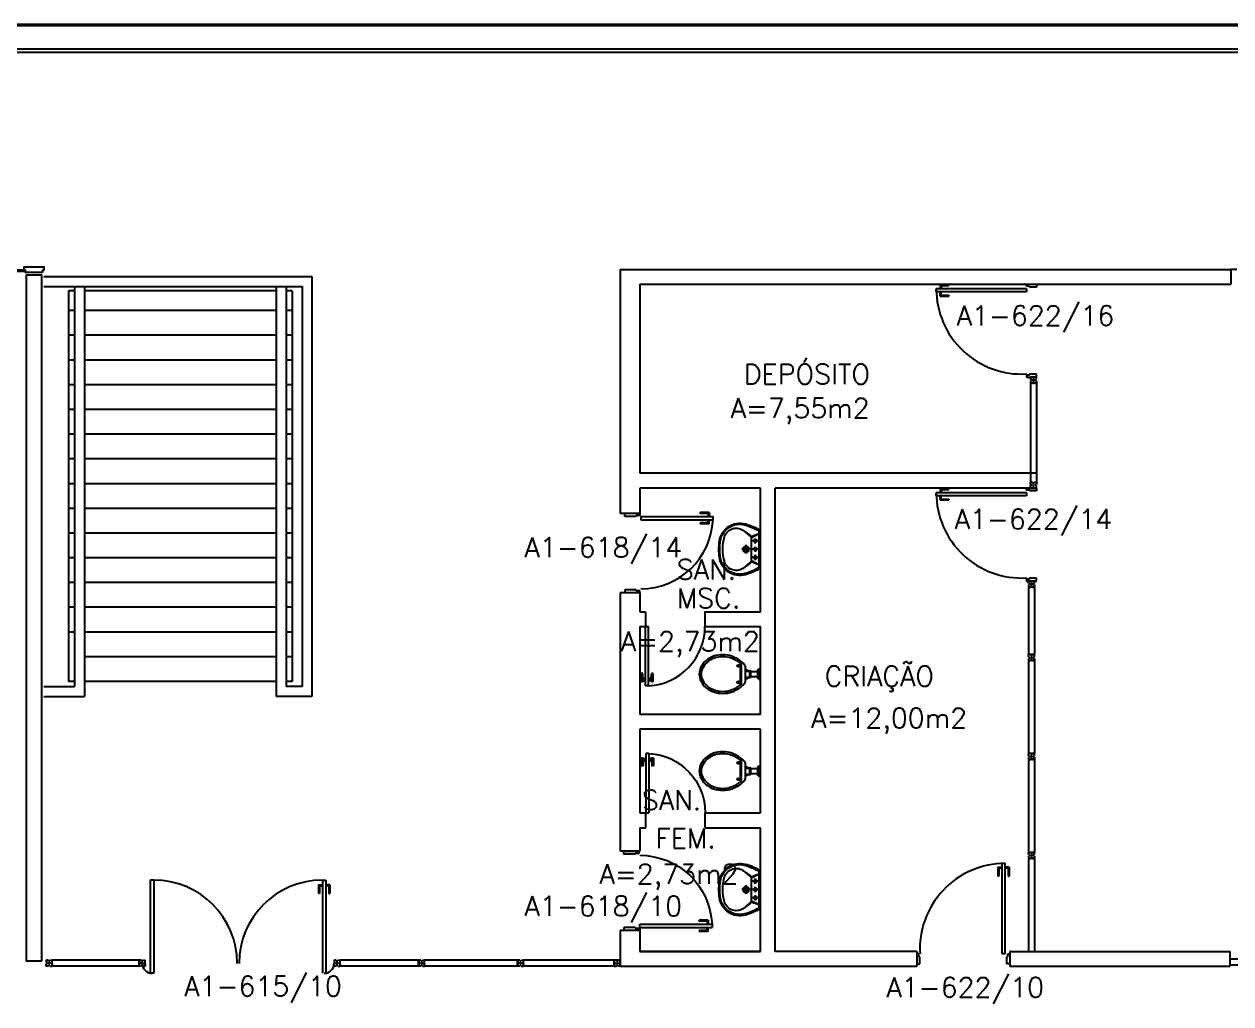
# Model space of a CAD drawing. Extents: x -16 to 243, y 482 to 579.
# Drawn here: x 144.19 to 156.39, y 504.54 to 514.44 of the extents above; entities that cross this region are included whole.
import ezdxf

# ---------------------------------------------------------------- set-up
doc = ezdxf.new("R2010")
doc.units = 0
doc.header["$LTSCALE"] = 0.02
doc.header["$MEASUREMENT"] = 0
doc.layers.get('0').update_dxf_attribs({"linetype": 'CONTINUOUS'})
for name, color, linetype in [('1', 1, 'CONTINUOUS'), ('ALV', 2, 'CONTINUOUS'), ('APSAN', 1, 'CONTINUOUS'), ('AR-ALV-CRT', 2, 'CONTINUOUS'), ('AR-ALV-VT2', 2, 'CONTINUOUS'), ('AR-COR', 2, 'CONTINUOUS'), ('AR-ESQ', 7, 'CONTINUOUS'), ('AR-PIS-DSN', 1, 'CONTINUOUS'), ('BI-ESQ', 7, 'CONTINUOUS'), ('BL-ESQ-01', 2, 'CONTINUOUS'), ('BL-ESQ-02', 2, 'CONTINUOUS'), ('DIV', 2, 'CONTINUOUS'), ('DT-ESQ-CRT', 43, 'CONTINUOUS'), ('DT-ESQ-VT1', 1, 'CONTINUOUS'), ('MACANETA', 2, 'CONTINUOUS'), ('PEÇAS', 1, 'CONTINUOUS'), ('PISO', 1, 'CONTINUOUS'), ('PORTA', 2, 'CONTINUOUS'), ('TEXTO', 2, 'CONTINUOUS'), ('TEXTO-ENDEREÇO', 2, 'CONTINUOUS'), ('ÁREA', 2, 'CONTINUOUS')]:
    doc.layers.add(name, color=color, linetype=linetype)
doc.styles.add('UNB-100', font='simplex.shx', dxfattribs={"height": 0.2})
doc.styles.add('UNB-100-1', font='simplex.shx', dxfattribs={"height": 0.2})

# ---------------------------------------------------------------- blocks, each defined once
blk = doc.blocks.new('esc-a-sl')
at = {"layer": 'AR-COR'}
for p, q in [((-2.81, 11.957), (-2.81, 16.2)), ((-2.81, 16.2), (-2.45, 16.2)), ((-2.45, 12.057), (-2.45, 16.2)), ((-0.1, 16.2), (-0.51, 16.2)), ((-0.51, 12.057), (-0.51, 16.2)), ((-2.71, 12.057), (-2.71, 16.1)), ((-2.71, 16.1), (-2.55, 16.1)), ((-2.55, 12.057), (-2.55, 16.1)), ((-0.1, 16.1), (-0.41, 16.1)), ((-0.41, 12.057), (-0.41, 16.1)), ((-0.1, 11.957), (-2.81, 11.957)), ((-0.1, 12.057), (-2.71, 12.057))]:
    blk.add_line(p, q, dxfattribs=at)
at = {"layer": 'AR-PIS-DSN'}
for p, q in [((-2.61, 12.1), (-2.61, 16.05)), ((-2.61, 16.05), (-2.55, 16.05)), ((-2.61, 12.1), (-2.61, 16.05)), ((-2.45, 16.05), (-0.51, 16.05)), ((-0.41, 16.05), (-0.35, 16.05)), ((-0.35, 12.1), (-0.35, 16.05)), ((-2.61, 15.8), (-2.55, 15.8)), ((-2.45, 15.8), (-0.51, 15.8)), ((-2.61, 15.55), (-2.55, 15.55)), ((-2.45, 15.55), (-0.51, 15.55)), ((-0.41, 15.55), (-0.35, 15.55)), ((-2.61, 15.3), (-2.55, 15.3)), ((-2.45, 15.3), (-0.51, 15.3)), ((-0.41, 15.3), (-0.35, 15.3)), ((-2.61, 15.05), (-2.55, 15.05)), ((-2.45, 15.05), (-0.51, 15.05)), ((-0.41, 15.05), (-0.35, 15.05)), ((-2.61, 14.8), (-2.55, 14.8)), ((-2.45, 14.8), (-0.51, 14.8)), ((-0.41, 14.8), (-0.35, 14.8)), ((-2.61, 14.55), (-2.55, 14.55)), ((-2.45, 14.55), (-0.51, 14.55)), ((-0.41, 14.55), (-0.35, 14.55)), ((-2.61, 14.3), (-2.55, 14.3)), ((-2.45, 14.3), (-0.51, 14.3)), ((-0.41, 14.3), (-0.35, 14.3)), ((-2.61, 14.05), (-2.55, 14.05)), ((-2.45, 14.05), (-0.51, 14.05)), ((-0.41, 14.05), (-0.35, 14.05)), ((-2.61, 13.8), (-2.55, 13.8)), ((-2.45, 13.8), (-0.51, 13.8)), ((-0.41, 13.8), (-0.35, 13.8)), ((-2.61, 13.55), (-2.55, 13.55)), ((-2.45, 13.55), (-0.51, 13.55)), ((-0.41, 13.55), (-0.35, 13.55)), ((-2.61, 13.3), (-2.55, 13.3)), ((-2.45, 13.3), (-0.51, 13.3)), ((-0.41, 13.3), (-0.35, 13.3)), ((-2.61, 13.05), (-2.55, 13.05)), ((-2.45, 13.05), (-0.51, 13.05)), ((-0.41, 13.05), (-0.35, 13.05)), ((-2.61, 12.8), (-2.55, 12.8)), ((-2.45, 12.8), (-0.51, 12.8)), ((-0.41, 12.8), (-0.35, 12.8)), ((-2.61, 12.55), (-2.55, 12.55)), ((-2.45, 12.55), (-0.51, 12.55)), ((-0.41, 12.55), (-0.35, 12.55)), ((-2.61, 12.3), (-2.55, 12.3)), ((-2.45, 12.3), (-0.51, 12.3)), ((-0.41, 12.3), (-0.35, 12.3)), ((-2.61, 12.1), (-2.55, 12.1)), ((-2.45, 12.1), (-0.51, 12.1)), ((-0.41, 12.1), (-0.35, 12.1))]:
    blk.add_line(p, q, dxfattribs=at)
blk = doc.blocks.new('DIV006')
at = {"layer": 'AR-ESQ', "color": 2}
blk.add_line((161.109, 17.641), (161.049, 17.641), dxfattribs=at)
blk = doc.blocks.new('ef03b-p')
at = {"layer": 'BL-ESQ-01'}
blk.add_lwpolyline([(0.912, -0.067), (0.912, -0.073), (0.018, -0.073), (0.018, -0.067)], close=True, dxfattribs=at)
at = {"layer": 'BL-ESQ-02'}
for points in [[(0.03, 0.017), (0.01, 0.017), (0.01, 0), (-0.01, 0), (-0.01, 0.017), (-0.03, 0.017), (-0.03, -0.053), (-0.016, -0.053), (-0.016, -0.068), (-0.015, -0.068), (-0.015, -0.075), (-0.03, -0.075), (-0.03, -0.11), (0.03, -0.11), (0.03, -0.075), (0.015, -0.075), (0.015, -0.068), (0.017, -0.068), (0.017, -0.053), (0.03, -0.053)], [(1.087, -0.053), (0.914, -0.053), (0.914, -0.068), (0.915, -0.068), (0.915, -0.075), (0.9, -0.075), (0.9, -0.11), (1.1, -0.11), (1.1, -0.075), (1.085, -0.075), (1.085, -0.068), (1.087, -0.068), (1.087, -0.053)]]:
    blk.add_lwpolyline(points, close=True, dxfattribs=at)
at = {"layer": 'DT-ESQ-CRT'}
for p, q in [((-0.016, -0.068), (-0.016, -0.053)), ((-0.015, -0.068), (-0.016, -0.068)), ((0.015, -0.068), (0.017, -0.068)), ((0.017, -0.068), (0.017, -0.053))]:
    blk.add_line(p, q, dxfattribs=at)
at = {"layer": 'DT-ESQ-VT1'}
for p, q in [((0.017, -0.066), (0.914, -0.066)), ((0.03, -0.075), (0.9, -0.075)), ((0.03, -0.078), (0.9, -0.078))]:
    blk.add_line(p, q, dxfattribs=at)
blk = doc.blocks.new('PDVDP-SLN')
for p, q in [((0.112, 0.84), (0.112, -0.1)), ((0.147, 0.84), (0.112, 0.84)), ((0.147, 0.84), (0.147, -0.1)), ((1.853, 0.84), (1.888, 0.84)), ((1.853, 0.84), (1.853, -0.1)), ((1.888, 0.84), (1.888, -0.1)), ((0.009, 0), (-0.009, 0)), ((0, -0.012), (0, 0.01)), ((0.147, -0.1), (0.112, -0.1))]:
    blk.add_line(p, q)
for centre, radius, start, end in [((0.148, -0.002), 0.843, 0, 90), ((1.853, -0.002), 0.843, 90, 180), ((0.131, 0), 0.101, 180, 270), ((1.87, 0), 0.101, 270, 0)]:
    blk.add_arc(centre, radius, start, end)
blk = doc.blocks.new('DIVMT-SLN')
for p, q in [((-0.03, 0.03), (-0.03, 0.006)), ((-0.008, 0.03), (-0.03, 0.03)), ((-0.0185, 0.006), (-0.03, 0.006)), ((-0.0185, -0.006), (-0.0185, 0.006)), ((-0.008, 0.03), (-0.008, 0.02)), ((-0.008, 0.02), (0.008, 0.02)), ((-0.0051, 0), (0.0051, 0)), ((0.0051, 0), (-0.0051, 0)), ((-0.0051, 0), (0.0051, 0)), ((0, -0.0051), (0, 0.0051)), ((0, 0.0051), (0, -0.0051)), ((0.008, 0.03), (0.008, 0.02)), ((0.008, 0.03), (0.03, 0.03)), ((0.0205, 0.006), (0.03, 0.006)), ((0.0205, -0.006), (0.0205, 0.006)), ((0.0205, 0.006), (0.0205, -0.006)), ((0.0205, 0.006), (0.03, 0.006)), ((0.97, 0.03), (0.03, 0.03)), ((0.03, 0.006), (0.03, 0.03)), ((0.03, -0.03), (0.03, 0.03)), ((0.03, -0.005), (0.03, 0.005)), ((0.97, -0.03), (0.97, 0.03)), ((0.97, 0.03), (0.97, 0.009)), ((0.97, 0.009), (0.97, 0.027)), ((0.9795, 0.006), (0.97, 0.006)), ((0.97, -0.005), (0.97, 0.005)), ((0.9795, 0.006), (0.9795, -0.006)), ((1.0051, 0), (0.9949, 0)), ((1, 0.0051), (1, -0.0051)), ((-0.0185, -0.006), (-0.03, -0.006)), ((-0.03, -0.03), (-0.03, -0.006)), ((-0.008, -0.03), (-0.03, -0.03)), ((-0.008, -0.03), (-0.008, -0.02)), ((-0.008, -0.02), (0.008, -0.02)), ((0.008, -0.03), (0.008, -0.02)), ((0.008, -0.03), (0.03, -0.03)), ((0.0205, -0.006), (0.03, -0.006)), ((0.0205, -0.006), (0.03, -0.006)), ((0.03, -0.006), (0.03, -0.03)), ((0.97, -0.03), (0.03, -0.03)), ((0.9795, -0.006), (0.97, -0.006)), ((0.97, -0.009), (0.97, -0.027))]:
    blk.add_line(p, q)
blk = doc.blocks.new('PDV2D-SLN')
at = {"layer": 'DIV'}
for p, q in [((0.03, 0.05), (0.06, 0.05)), ((0.03, 0.035), (0.03, 0.05)), ((0.03, -0.035), (0.03, 0.035)), ((0.06, 0.05), (0.06, -0.02)), ((0.941, 0.05), (0.941, -0.02)), ((0.971, 0.05), (0.941, 0.05)), ((0.971, 0.035), (0.971, 0.05)), ((0.971, -0.035), (0.971, 0.035)), ((0.03, -0.05), (0.03, -0.035)), ((0.05, -0.05), (0.03, -0.05)), ((0.05, -0.02), (0.06, -0.02)), ((0.05, -0.02), (0.05, -0.05)), ((0.079, -0.05), (0.109, -0.05)), ((0.079, -0.05), (0.079, -0.965)), ((0.109, -0.05), (0.109, -0.965)), ((0.951, -0.02), (0.941, -0.02)), ((0.951, -0.02), (0.951, -0.05)), ((0.951, -0.05), (0.971, -0.05)), ((0.971, -0.05), (0.971, -0.035)), ((0.109, -0.965), (0.079, -0.965))]:
    blk.add_line(p, q, dxfattribs=at)
at = {"layer": 'DIV', "color": 1}
for p, q in [((0.036, -0.925), (0.036, -0.835)), ((0.046, -0.835), (0.036, -0.835)), ((0.046, -0.915), (0.046, -0.835)), ((0.141, -0.915), (0.141, -0.835)), ((0.141, -0.835), (0.151, -0.835)), ((0.151, -0.925), (0.151, -0.835)), ((0.036, -0.925), (0.076, -0.925)), ((0.046, -0.915), (0.076, -0.915)), ((0.141, -0.915), (0.111, -0.915)), ((0.151, -0.925), (0.111, -0.925))]:
    blk.add_line(p, q, dxfattribs=at)
blk.add_arc((0.076, -0.1), 0.864, 270.1564, 3.345, dxfattribs=at)
blk = doc.blocks.new('A$C70DC1065')
at = {"layer": 'APSAN', "color": 1}
for p, q in [((0.407, 0.413), (0.323, 0.383)), ((0.407, 0.413), (0.328, 0.373)), ((0.328, 0.373), (0.328, 0.141)), ((0.368, 0.315), (0.368, 0.368)), ((0.407, 0.433), (0.407, 0.102)), ((0.407, 0.257), (0.407, 0.413)), ((0.42, 0.44), (0.42, 0.075)), ((0.319, 0.257), (0.231, 0.257)), ((0.275, 0.301), (0.275, 0.213)), ((0.394, 0.341), (0.341, 0.341)), ((0.394, 0.257), (0.341, 0.257)), ((0.368, 0.257), (0.368, 0.284)), ((0.368, 0.257), (0.368, 0.231)), ((0.407, 0.257), (0.407, 0.082)), ((0.407, 0.102), (0.323, 0.132)), ((0.407, 0.102), (0.328, 0.141)), ((0.394, 0.173), (0.341, 0.173)), ((0.368, 0.2), (0.368, 0.147))]:
    blk.add_line(p, q, dxfattribs=at)
for centre, radius in [((0.275, 0.257), 0.0315), ((0.275, 0.257), 0.021), ((0.368, 0.341), 0.0137), ((0.368, 0.257), 0.0137), ((0.368, 0.173), 0.0137)]:
    blk.add_circle(centre, radius, dxfattribs=at)
for centre, radius, start, end in [((0.214, 0.312), 0.21, 74.8885, 171.8746), ((0.212, 0.31), 0.2, 75.2817, 172.1149), ((0.134, 0.015), 0.505, 58.0101, 75.2817), ((0.134, 0.015), 0.518, 57.2141, 74.8885), ((0.462, 0.257), 0.424, 162.413, 180), ((0.175, 0.348), 0.123, 49.4403, 162.413), ((-3.652, -5.024), 6.719, 53.8347, 54.4403), ((-4.114, -4.663), 6.719, 48.6723, 49.4403), ((0.305, 0.389), 0.0137, 351.7289, 53.8347), ((0.315, 0.373), 0.0126, 0, 48.6723), ((0.395, 0.433), 0.0126, 0, 58.0101), ((0.407, 0.44), 0.0126, 0, 57.2141), ((0.595, 0.257), 0.595, 171.8746, 180), ((0.595, 0.257), 0.595, 180, 188.1254), ((0.595, 0.257), 0.587, 172.1149, 180), ((0.595, 0.257), 0.587, 180, 187.8851), ((0.462, 0.257), 0.424, 180, 197.587), ((0.214, 0.203), 0.21, 188.1254, 285.1115), ((0.212, 0.204), 0.2, 187.8851, 284.7183), ((0.175, 0.166), 0.123, 197.587, 310.5597), ((-4.114, 5.177), 6.719, 310.5597, 311.3277), ((0.305, 0.125), 0.0137, 306.1653, 8.2711), ((0.315, 0.141), 0.0126, 311.3277, 0), ((-3.652, 5.539), 6.719, 305.5597, 306.1653), ((0.134, 0.5), 0.505, 284.7183, 301.9899), ((0.134, 0.5), 0.518, 285.1115, 302.7859), ((0.395, 0.082), 0.0126, 301.9899, 0), ((0.407, 0.075), 0.0126, 302.7859, 0)]:
    blk.add_arc(centre, radius, start, end, dxfattribs=at)
blk = doc.blocks.new('A$C57A92420')
at = {"layer": 'PEÇAS', "rotation": 270}
blk.add_blockref('A$C70DC1065', (0, 0.42), dxfattribs=at)
blk = doc.blocks.new('A$C45A07D1F')
at = {"layer": 'PEÇAS', "rotation": 90}
blk.add_blockref('A$C57A92420', (0.42, 0), dxfattribs=at)
blk = doc.blocks.new('A$C102A09C0')
at = {"layer": 'PISO', "xscale": -1}
blk.add_blockref('A$C45A07D1F', (0.42, 0), dxfattribs=at)
blk = doc.blocks.new('VDC-P')
for p, q in [((-0.127, 0.192), (0.127, 0.192)), ((-0.109, 0.202), (0.109, 0.202)), ((-0.068, 0.152), (0.068, 0.152)), ((-0.05, 0.152), (-0.03, 0.11)), ((-0.03, 0.152), (-0.03, 0.11)), ((0.03, 0.152), (0.03, 0.11)), ((0.05, 0.152), (0.03, 0.11)), ((-0.05, 0.015), (-0.05, 0)), ((-0.05, 0), (0.05, 0)), ((0.045, 0.02), (-0.045, 0.02)), ((-0.04, 0.025), (-0.04, 0.02)), ((0.035, 0.03), (-0.035, 0.03)), ((0.03, 0.11), (-0.03, 0.11)), ((0.03, 0.1), (-0.03, 0.1)), ((-0.025, 0.1), (-0.025, 0.03)), ((0.025, 0.1), (0.025, 0.03)), ((0.04, 0.025), (0.04, 0.02)), ((0.05, 0.015), (0.05, 0))]:
    blk.add_line(p, q)
for points in [[(0.16, 0.244, 0.050424), (0.18, 0.288, 0.082137), (0.195, 0.381, 0.082137), (0.18, 0.474, 0.090148), (0.138, 0.549, 0.104406), (0.073, 0.601, 0.117345), (0, 0.619, 0.117345), (-0.073, 0.601, 0.104406), (-0.138, 0.549, 0.090148), (-0.18, 0.474, 0.082137), (-0.195, 0.381, 0.082137)], [(0.142, 0.254, 0.050424), (0.161, 0.295, 0.082137), (0.175, 0.381, 0.082137), (0.161, 0.468, 0.090148), (0.122, 0.536, 0.104406), (0.064, 0.583, 0.117345), (0, 0.599, 0.117345), (-0.064, 0.583, 0.104406), (-0.122, 0.536, 0.090148), (-0.161, 0.468, 0.082137), (-0.175, 0.381, 0.082137)], [(-0.195, 0.381, 0.082137), (-0.18, 0.288, 0.050424), (-0.16, 0.244, 0.104406)], [(-0.175, 0.381, 0.082137), (-0.161, 0.295, 0.050424), (-0.142, 0.254, 0.050424)]]:
    blk.add_lwpolyline(points, format="xyb")
for centre in [(-0.083, 0.226), (0.083, 0.226)]:
    blk.add_circle(centre, 0.0101)
for centre, radius, start, end in [((0.08, 0.36), 0.266, 205.6863, 226.7558), ((0.08, 0.36), 0.246, 205.6863, 219.7706), ((-0.08, 0.36), 0.266, 313.2442, 334.3137), ((-0.08, 0.36), 0.246, 320.2294, 334.3137), ((-0.068, 0.202), 0.05, 226.7558, 270), ((0.068, 0.202), 0.05, 270, 313.2442), ((-0.045, 0.015), 0.005, 90, 180), ((-0.035, 0.025), 0.005, 90, 180), ((-0.03, 0.105), 0.005, 90, 270), ((0.03, 0.105), 0.005, 270, 90), ((0.035, 0.025), 0.005, 0, 90), ((0.045, 0.015), 0.005, 360, 90)]:
    blk.add_arc(centre, radius, start, end)
blk = doc.blocks.new('MACANETA')
at = {"layer": 'MACANETA'}
for p, q in [((-0.077, 0.052), (-0.077, 0.12)), ((-0.059, 0.052), (-0.059, 0.12)), ((-0.059, 0.075), (-0.036, 0.075)), ((-0.059, 0.052), (-0.036, 0.052)), ((-0.036, 0.044), (-0.036, 0.084)), ((-0.036, 0.084), (-0.03, 0.084)), ((-0.036, 0.044), (-0.03, 0.044)), ((0.006, 0.084), (0, 0.084)), ((0.006, 0.044), (0, 0.044)), ((0.006, 0.044), (0.006, 0.084)), ((0.029, 0.075), (0.006, 0.075)), ((0.029, 0.052), (0.006, 0.052)), ((0.029, 0.052), (0.029, 0.12)), ((0.047, 0.052), (0.047, 0.12))]:
    blk.add_line(p, q, dxfattribs=at)
for centre, start, end in [((-0.068, 0.12), 90, 180), ((-0.068, 0.12), 0, 90), ((0.038, 0.12), 90, 180), ((0.038, 0.12), 0, 90), ((-0.068, 0.052), 180, 270), ((-0.068, 0.052), 270, 0), ((0.038, 0.052), 180, 270), ((0.038, 0.052), 270, 0)]:
    blk.add_arc(centre, 0.00874, start, end, dxfattribs=at)
blk = doc.blocks.new('DOOR60-SLN')
at = {"layer": 'PORTA'}
for p, q in [((0.015, -0.6), (0.015, 0)), ((0.015, 0), (0.045, 0)), ((0.045, -0.6), (0.045, 0)), ((0.045, -0.6), (0.015, -0.6))]:
    blk.add_line(p, q, dxfattribs=at)
at = {"layer": 'PORTA', "color": 1}
blk.add_arc((0.015, 0), 0.6, 272.866, 0, dxfattribs=at)
at = {"layer": 'PORTA'}
blk.add_blockref('MACANETA', (0.045, -0.6), dxfattribs=at)
blk = doc.blocks.new('PE80-SLN')
at = {"color": 2}
for p, q in [((0.075, 0), (-0.075, 0)), ((-0.075, -0.03), (-0.075, 0)), ((0.075, 0), (0.075, -0.02)), ((0.04, -0.03), (-0.075, -0.03)), ((0.075, -0.02), (0.04, -0.02)), ((0.04, -0.03), (0.04, -0.02)), ((0.085, -0.03), (0.817, -0.03)), ((0.085, -0.03), (0.085, -0.065)), ((0.085, -0.065), (0.817, -0.065)), ((0.817, -0.065), (0.817, -0.03)), ((0.04, -0.771), (-0.075, -0.771)), ((-0.075, -0.771), (-0.075, -0.801)), ((0.075, -0.801), (-0.075, -0.801)), ((0.075, -0.802), (-0.075, -0.802)), ((0.04, -0.771), (0.04, -0.781)), ((0.075, -0.781), (0.04, -0.781)), ((0.075, -0.801), (0.075, -0.781))]:
    blk.add_line(p, q, dxfattribs=at)
at = {"color": 1}
for p, q in [((0.777, 0.01), (0.687, 0.01)), ((0.687, 0), (0.687, 0.01)), ((0.777, 0.01), (0.777, -0.03)), ((0.767, 0), (0.687, 0)), ((0.767, -0.095), (0.687, -0.095)), ((0.687, -0.095), (0.687, -0.105)), ((0.777, -0.105), (0.687, -0.105)), ((0.767, 0), (0.767, -0.03)), ((0.767, -0.095), (0.767, -0.065)), ((0.777, -0.105), (0.777, -0.065))]:
    blk.add_line(p, q, dxfattribs=at)
blk.add_arc((0.085, -0.03), 0.731, 270, 357.3429, dxfattribs=at)

msp = doc.modelspace()

# ---------------------------------------------------------------- linework, layer by layer
at = {"color": 2, "linetype": 'Continuous'}
msp.add_line((156.386, 511.961), (156.386, 511.811), dxfattribs=at)
at = {"layer": '1', "color": 4}
for p, q in [((150.412, 508.69), (150.212, 508.69)), ((150.411, 508.351), (150.47, 508.351)), ((150.411, 506.079), (150.212, 506.079))]:
    msp.add_line(p, q, dxfattribs=at)
at = {"layer": 'ALV'}
for p, q in [((6.209, 514.441), (222.384, 514.441)), ((6.209, 514.191), (222.184, 514.191))]:
    msp.add_line(p, q, dxfattribs=at)
at = {"layer": 'AR-ALV-CRT'}
for p, q in [((150.212, 511.961), (156.386, 511.961)), ((150.212, 511.961), (150.212, 509.494)), ((150.411, 511.811), (156.386, 511.811)), ((150.411, 511.811), (150.411, 509.901)), ((154.422, 509.901), (150.411, 509.901)), ((150.411, 509.751), (150.411, 509.494)), ((151.631, 509.751), (150.411, 509.751)), ((151.631, 508.501), (151.631, 509.751)), ((151.781, 505.067), (151.781, 509.751)), ((154.422, 509.751), (151.781, 509.751)), ((150.412, 509.494), (150.212, 509.494)), ((150.212, 508.69), (150.212, 506.079)), ((150.411, 508.69), (150.411, 508.501)), ((150.411, 508.501), (150.47, 508.501)), ((150.47, 508.501), (150.47, 508.351)), ((151.07, 508.502), (151.07, 508.351)), ((151.07, 508.501), (151.631, 508.501)), ((150.411, 508.351), (150.411, 507.462)), ((151.07, 508.351), (151.631, 508.351)), ((151.631, 507.462), (151.631, 508.351)), ((151.631, 507.462), (151.631, 508.277)), ((151.631, 507.462), (150.411, 507.462)), ((150.411, 507.312), (150.411, 507.205)), ((151.631, 507.312), (150.411, 507.312)), ((151.631, 506.467), (151.631, 507.312)), ((150.411, 507.235), (150.411, 506.467)), ((150.411, 506.467), (150.473, 506.467)), ((150.473, 506.317), (150.473, 506.467)), ((151.073, 506.467), (151.631, 506.467)), ((151.073, 506.318), (151.073, 506.467)), ((150.411, 506.317), (150.411, 506.079)), ((150.411, 506.317), (150.473, 506.317)), ((151.073, 506.317), (151.631, 506.317)), ((151.631, 505.067), (151.631, 506.317)), ((151.631, 505.067), (151.631, 506.317)), ((151.631, 505.067), (151.631, 506.287)), ((150.212, 505.279), (150.212, 504.917)), ((150.411, 505.279), (150.212, 505.279)), ((150.411, 505.309), (150.411, 505.067)), ((151.631, 505.067), (150.411, 505.067)), ((150.411, 505.067), (151.631, 505.067)), ((153.212, 505.067), (151.781, 505.067)), ((153.212, 505.067), (153.212, 504.917)), ((154.161, 505.067), (154.153, 505.067)), ((154.153, 505.067), (154.153, 504.917)), ((154.161, 505.067), (156.379, 505.067)), ((156.379, 504.917), (156.379, 505.067)), ((150.212, 504.917), (153.212, 504.917)), ((154.153, 504.917), (156.379, 504.917))]:
    msp.add_line(p, q, dxfattribs=at)
msp.add_lwpolyline([(144.362, 504.967), (144.212, 504.967), (144.212, 511.906), (144.362, 511.906)], close=True, dxfattribs=at)
at = {"layer": 'AR-ALV-VT2'}
for p, q in [((120.287, 514.426), (222.187, 514.426)), ((120.287, 514.156), (222.187, 514.156))]:
    msp.add_line(p, q, dxfattribs=at)
at = {"layer": 'DIV'}
for p, q in [((154.422, 510.872), (154.362, 510.872)), ((154.362, 510.85), (154.362, 510.872)), ((154.386, 510.872), (154.362, 510.872)), ((154.362, 510.85), (154.372, 510.85)), ((154.362, 510.834), (154.362, 510.812)), ((154.362, 510.834), (154.372, 510.834)), ((154.372, 510.834), (154.372, 510.85)), ((154.386, 510.862), (154.386, 510.872)), ((154.386, 510.862), (154.386, 510.872)), ((154.386, 510.862), (154.398, 510.862)), ((154.398, 510.862), (154.386, 510.862)), ((154.398, 510.823), (154.386, 510.823)), ((154.386, 510.823), (154.386, 510.812)), ((154.386, 510.821), (154.386, 510.812)), ((154.386, 510.821), (154.398, 510.821)), ((154.397, 510.872), (154.387, 510.872)), ((154.387, 510.842), (154.397, 510.842)), ((154.387, 510.842), (154.397, 510.842)), ((154.397, 510.842), (154.387, 510.842)), ((154.392, 510.847), (154.392, 510.836)), ((154.392, 510.836), (154.392, 510.847)), ((154.392, 510.847), (154.392, 510.836)), ((154.392, 510.836), (154.392, 510.847)), ((154.398, 510.862), (154.398, 510.872)), ((154.398, 510.862), (154.398, 510.872)), ((154.398, 510.872), (154.422, 510.872)), ((154.398, 510.823), (154.398, 510.812)), ((154.398, 510.821), (154.398, 510.812)), ((154.412, 510.834), (154.412, 510.85)), ((154.422, 510.85), (154.412, 510.85)), ((154.422, 510.834), (154.412, 510.834)), ((154.422, 510.85), (154.422, 510.872)), ((154.422, 510.834), (154.422, 510.812)), ((154.362, 510.812), (154.383, 510.812)), ((154.422, 510.812), (154.362, 510.812)), ((154.362, 510.812), (154.362, 509.811)), ((154.362, 510.812), (154.386, 510.812)), ((154.383, 510.812), (154.365, 510.812)), ((154.397, 510.812), (154.387, 510.812)), ((154.422, 510.812), (154.398, 510.812)), ((154.401, 510.812), (154.419, 510.812)), ((154.422, 510.812), (154.422, 509.811)), ((154.323, 509.751), (154.301, 509.751)), ((154.339, 509.751), (154.361, 509.751)), ((154.361, 509.811), (154.361, 509.787)), ((154.361, 509.787), (154.361, 509.811)), ((154.383, 509.811), (154.361, 509.811)), ((154.371, 509.787), (154.361, 509.787)), ((154.371, 509.787), (154.361, 509.787)), ((154.361, 509.786), (154.361, 509.776)), ((154.361, 509.751), (154.361, 509.775)), ((154.361, 509.775), (154.361, 509.751)), ((154.371, 509.775), (154.361, 509.775)), ((154.371, 509.775), (154.361, 509.775)), ((154.383, 509.751), (154.361, 509.751)), ((154.371, 509.787), (154.371, 509.775)), ((154.371, 509.775), (154.371, 509.787)), ((154.383, 509.811), (154.383, 509.801)), ((154.399, 509.801), (154.383, 509.801)), ((154.383, 509.751), (154.383, 509.761)), ((154.399, 509.761), (154.383, 509.761)), ((154.396, 509.781), (154.386, 509.781)), ((154.386, 509.781), (154.396, 509.781)), ((154.396, 509.781), (154.386, 509.781)), ((154.391, 509.786), (154.391, 509.776)), ((154.391, 509.776), (154.391, 509.786)), ((154.399, 509.811), (154.399, 509.801)), ((154.399, 509.811), (154.421, 509.811)), ((154.399, 509.751), (154.399, 509.761)), ((154.399, 509.751), (154.421, 509.751)), ((154.41, 509.787), (154.421, 509.787)), ((154.41, 509.787), (154.41, 509.775)), ((154.41, 509.775), (154.421, 509.775)), ((154.421, 509.811), (154.421, 509.787)), ((154.421, 509.751), (154.421, 509.775)), ((154.402, 508.81), (154.342, 508.81)), ((154.342, 508.788), (154.342, 508.81)), ((154.366, 508.81), (154.342, 508.81)), ((154.342, 508.788), (154.352, 508.788)), ((154.342, 508.772), (154.342, 508.75)), ((154.342, 508.772), (154.352, 508.772)), ((154.342, 508.75), (154.363, 508.75)), ((154.402, 508.75), (154.342, 508.75)), ((154.342, 508.75), (154.366, 508.75)), ((154.342, 508.75), (154.342, 508.067)), ((154.402, 508.75), (154.342, 508.75)), ((154.342, 508.75), (154.363, 508.75)), ((154.363, 508.75), (154.345, 508.75)), ((154.363, 508.75), (154.345, 508.75)), ((154.352, 508.772), (154.352, 508.788)), ((154.366, 508.8), (154.366, 508.81)), ((154.366, 508.8), (154.366, 508.81)), ((154.366, 508.8), (154.378, 508.8)), ((154.378, 508.8), (154.366, 508.8)), ((154.378, 508.761), (154.366, 508.761)), ((154.366, 508.761), (154.366, 508.75)), ((154.366, 508.759), (154.366, 508.75)), ((154.366, 508.759), (154.378, 508.759)), ((154.366, 508.759), (154.378, 508.759)), ((154.366, 508.759), (154.366, 508.75)), ((154.377, 508.81), (154.367, 508.81)), ((154.367, 508.78), (154.377, 508.78)), ((154.367, 508.78), (154.377, 508.78)), ((154.377, 508.78), (154.367, 508.78)), ((154.367, 508.78), (154.377, 508.78)), ((154.377, 508.75), (154.367, 508.75)), ((154.377, 508.75), (154.367, 508.75)), ((154.372, 508.785), (154.372, 508.775)), ((154.372, 508.775), (154.372, 508.785)), ((154.372, 508.785), (154.372, 508.775)), ((154.372, 508.775), (154.372, 508.785)), ((154.372, 508.785), (154.372, 508.775)), ((154.378, 508.8), (154.378, 508.81)), ((154.378, 508.8), (154.378, 508.81)), ((154.378, 508.81), (154.402, 508.81)), ((154.378, 508.761), (154.378, 508.75)), ((154.378, 508.759), (154.378, 508.75)), ((154.378, 508.759), (154.378, 508.75)), ((154.402, 508.75), (154.378, 508.75)), ((154.381, 508.75), (154.399, 508.75)), ((154.381, 508.75), (154.399, 508.75)), ((154.392, 508.772), (154.392, 508.788)), ((154.402, 508.788), (154.392, 508.788)), ((154.402, 508.772), (154.392, 508.772)), ((154.402, 508.788), (154.402, 508.81)), ((154.402, 508.772), (154.402, 508.75)), ((154.402, 508.75), (154.402, 508.067)), ((154.366, 508.067), (154.342, 508.067)), ((154.342, 508.045), (154.342, 508.067)), ((154.402, 508.067), (154.342, 508.067)), ((154.342, 508.045), (154.352, 508.045)), ((154.342, 508.029), (154.352, 508.029)), ((154.342, 508.029), (154.342, 508.007)), ((154.352, 508.029), (154.352, 508.045)), ((154.366, 508.058), (154.366, 508.067)), ((154.366, 508.058), (154.366, 508.067)), ((154.378, 508.058), (154.366, 508.058)), ((154.366, 508.058), (154.378, 508.058)), ((154.366, 508.019), (154.366, 508.007)), ((154.378, 508.019), (154.366, 508.019)), ((154.377, 508.067), (154.367, 508.067)), ((154.377, 508.037), (154.367, 508.037)), ((154.367, 508.037), (154.377, 508.037)), ((154.372, 508.032), (154.372, 508.042)), ((154.372, 508.042), (154.372, 508.032)), ((154.372, 508.032), (154.372, 508.042)), ((154.378, 508.067), (154.402, 508.067)), ((154.378, 508.058), (154.378, 508.067)), ((154.378, 508.058), (154.378, 508.067)), ((154.378, 508.019), (154.378, 508.007)), ((154.402, 508.045), (154.392, 508.045)), ((154.392, 508.029), (154.392, 508.045)), ((154.402, 508.029), (154.392, 508.029)), ((154.402, 508.045), (154.402, 508.067)), ((154.402, 508.029), (154.402, 508.007)), ((154.342, 508.007), (154.366, 508.007)), ((154.402, 508.007), (154.378, 508.007)), ((154.342, 506.007), (154.342, 505.067)), ((154.402, 506.007), (154.342, 506.007)), ((154.342, 506.007), (154.363, 506.007)), ((154.363, 506.007), (154.345, 506.007)), ((154.366, 506.017), (154.378, 506.017)), ((154.366, 506.017), (154.366, 506.007)), ((154.367, 506.037), (154.377, 506.037)), ((154.377, 506.007), (154.367, 506.007)), ((154.372, 506.042), (154.372, 506.032)), ((154.378, 506.017), (154.378, 506.007)), ((154.381, 506.007), (154.399, 506.007)), ((154.402, 506.007), (154.402, 505.067)), ((147.163, 505.741), (147.163, 505.651)), ((147.163, 505.741), (147.203, 505.741)), ((147.173, 505.731), (147.173, 505.651)), ((147.173, 505.731), (147.203, 505.731)), ((147.278, 505.741), (147.238, 505.741)), ((147.268, 505.731), (147.238, 505.731)), ((147.268, 505.731), (147.268, 505.651)), ((147.278, 505.741), (147.278, 505.651)), ((147.173, 505.651), (147.163, 505.651)), ((147.268, 505.651), (147.278, 505.651)), ((144.41, 504.977), (144.41, 504.953)), ((144.432, 504.977), (144.41, 504.977)), ((144.432, 504.977), (144.432, 504.967)), ((144.432, 504.967), (144.448, 504.967)), ((144.448, 504.977), (144.448, 504.967)), ((144.448, 504.977), (144.47, 504.977)), ((144.47, 504.953), (144.47, 504.977)), ((144.47, 504.917), (144.47, 504.977)), ((145.35, 504.977), (144.47, 504.977)), ((145.35, 504.917), (145.35, 504.977)), ((145.35, 504.977), (145.35, 504.956)), ((145.35, 504.977), (145.35, 504.953)), ((145.372, 504.977), (145.35, 504.977)), ((145.35, 504.956), (145.35, 504.974)), ((145.372, 504.977), (145.372, 504.967)), ((145.372, 504.967), (145.388, 504.967)), ((145.388, 504.977), (145.388, 504.967)), ((145.388, 504.977), (145.41, 504.977)), ((145.41, 504.953), (145.41, 504.977)), ((145.41, 504.917), (145.41, 504.977)), ((147.321, 504.977), (147.321, 504.953)), ((147.343, 504.977), (147.321, 504.977)), ((147.343, 504.977), (147.343, 504.967)), ((147.343, 504.967), (147.359, 504.967)), ((147.359, 504.977), (147.359, 504.967)), ((147.359, 504.977), (147.381, 504.977)), ((147.381, 504.953), (147.381, 504.977)), ((147.381, 504.917), (147.381, 504.977)), ((148.175, 504.977), (147.381, 504.977)), ((148.175, 504.917), (148.175, 504.977)), ((148.175, 504.977), (148.175, 504.956)), ((148.175, 504.956), (148.175, 504.974)), ((149.175, 504.977), (149.175, 504.953)), ((149.197, 504.977), (149.175, 504.977)), ((149.175, 504.977), (149.175, 504.953)), ((149.197, 504.977), (149.175, 504.977)), ((149.197, 504.977), (149.197, 504.967)), ((149.197, 504.977), (149.197, 504.967)), ((149.197, 504.967), (149.213, 504.967)), ((149.197, 504.967), (149.213, 504.967)), ((149.213, 504.977), (149.213, 504.967)), ((149.213, 504.977), (149.235, 504.977)), ((149.213, 504.977), (149.213, 504.967)), ((149.213, 504.977), (149.235, 504.977)), ((150.152, 504.977), (149.235, 504.977)), ((149.235, 504.953), (149.235, 504.977)), ((149.235, 504.917), (149.235, 504.977)), ((150.152, 504.977), (149.235, 504.977)), ((149.235, 504.953), (149.235, 504.977)), ((149.235, 504.917), (149.235, 504.977)), ((150.176, 504.977), (150.152, 504.977)), ((150.152, 504.955), (150.152, 504.977)), ((150.212, 504.977), (150.152, 504.977)), ((150.152, 504.917), (150.152, 504.977)), ((150.176, 504.968), (150.176, 504.977)), ((150.176, 504.968), (150.176, 504.977)), ((150.188, 504.968), (150.176, 504.968)), ((150.176, 504.968), (150.188, 504.968)), ((150.187, 504.977), (150.177, 504.977)), ((150.188, 504.977), (150.212, 504.977)), ((150.188, 504.968), (150.188, 504.977)), ((150.188, 504.968), (150.188, 504.977)), ((150.212, 504.955), (150.212, 504.977)), ((157.35, 504.988), (156.379, 504.988)), ((144.422, 504.953), (144.41, 504.953)), ((144.422, 504.941), (144.41, 504.941)), ((144.41, 504.917), (144.41, 504.941)), ((144.432, 504.917), (144.41, 504.917)), ((144.422, 504.941), (144.422, 504.953)), ((144.432, 504.917), (144.432, 504.927)), ((144.432, 504.927), (144.448, 504.927)), ((144.435, 504.947), (144.445, 504.947)), ((144.445, 504.947), (144.435, 504.947)), ((144.435, 504.947), (144.445, 504.947)), ((144.44, 504.942), (144.44, 504.952)), ((144.44, 504.952), (144.44, 504.942)), ((144.448, 504.917), (144.448, 504.927)), ((144.448, 504.917), (144.47, 504.917)), ((144.461, 504.953), (144.47, 504.953)), ((144.461, 504.941), (144.461, 504.953)), ((144.461, 504.953), (144.461, 504.941)), ((144.461, 504.953), (144.47, 504.953)), ((144.461, 504.941), (144.47, 504.941)), ((144.461, 504.941), (144.47, 504.941)), ((144.47, 504.942), (144.47, 504.952)), ((144.47, 504.941), (144.47, 504.917)), ((145.35, 504.917), (144.47, 504.917)), ((145.36, 504.953), (145.35, 504.953)), ((145.362, 504.953), (145.35, 504.953)), ((145.35, 504.942), (145.35, 504.952)), ((145.36, 504.941), (145.35, 504.941)), ((145.362, 504.941), (145.35, 504.941)), ((145.35, 504.917), (145.35, 504.941)), ((145.35, 504.938), (145.35, 504.92)), ((145.372, 504.917), (145.35, 504.917)), ((145.36, 504.953), (145.36, 504.941)), ((145.362, 504.941), (145.362, 504.953)), ((145.372, 504.917), (145.372, 504.927)), ((145.372, 504.927), (145.388, 504.927)), ((145.385, 504.947), (145.375, 504.947)), ((145.375, 504.947), (145.385, 504.947)), ((145.385, 504.947), (145.375, 504.947)), ((145.375, 504.947), (145.385, 504.947)), ((145.38, 504.952), (145.38, 504.942)), ((145.38, 504.942), (145.38, 504.952)), ((145.38, 504.952), (145.38, 504.942)), ((145.388, 504.917), (145.388, 504.927)), ((145.388, 504.917), (145.41, 504.917)), ((145.401, 504.953), (145.41, 504.953)), ((145.401, 504.941), (145.401, 504.953)), ((145.401, 504.953), (145.401, 504.941)), ((145.401, 504.953), (145.41, 504.953)), ((145.401, 504.941), (145.41, 504.941)), ((145.401, 504.941), (145.41, 504.941)), ((145.41, 504.942), (145.41, 504.952)), ((145.41, 504.941), (145.41, 504.917)), ((147.332, 504.953), (147.321, 504.953)), ((147.332, 504.941), (147.321, 504.941)), ((147.321, 504.917), (147.321, 504.941)), ((147.343, 504.917), (147.321, 504.917)), ((147.332, 504.941), (147.332, 504.953)), ((147.343, 504.917), (147.343, 504.927)), ((147.343, 504.927), (147.359, 504.927)), ((147.345, 504.947), (147.356, 504.947)), ((147.356, 504.947), (147.345, 504.947)), ((147.345, 504.947), (147.356, 504.947)), ((147.351, 504.942), (147.351, 504.952)), ((147.351, 504.952), (147.351, 504.942)), ((147.359, 504.917), (147.359, 504.927)), ((147.359, 504.917), (147.381, 504.917)), ((147.371, 504.953), (147.381, 504.953)), ((147.371, 504.941), (147.371, 504.953)), ((147.371, 504.953), (147.371, 504.941)), ((147.371, 504.953), (147.381, 504.953)), ((147.371, 504.941), (147.381, 504.941)), ((147.371, 504.941), (147.381, 504.941)), ((147.381, 504.942), (147.381, 504.952)), ((147.381, 504.941), (147.381, 504.917)), ((148.175, 504.917), (147.381, 504.917)), ((148.185, 504.953), (148.175, 504.953)), ((148.175, 504.942), (148.175, 504.952)), ((148.185, 504.941), (148.175, 504.941)), ((148.175, 504.938), (148.175, 504.92)), ((148.185, 504.953), (148.185, 504.941)), ((148.21, 504.947), (148.2, 504.947)), ((148.205, 504.952), (148.205, 504.942)), ((149.187, 504.953), (149.175, 504.953)), ((149.187, 504.953), (149.175, 504.953)), ((149.187, 504.941), (149.175, 504.941)), ((149.175, 504.917), (149.175, 504.941)), ((149.187, 504.941), (149.175, 504.941)), ((149.175, 504.917), (149.175, 504.941)), ((149.197, 504.917), (149.175, 504.917)), ((149.197, 504.917), (149.175, 504.917)), ((149.187, 504.941), (149.187, 504.953)), ((149.187, 504.941), (149.187, 504.953)), ((149.197, 504.917), (149.197, 504.927)), ((149.197, 504.927), (149.213, 504.927)), ((149.197, 504.917), (149.197, 504.927)), ((149.197, 504.927), (149.213, 504.927)), ((149.2, 504.947), (149.21, 504.947)), ((149.21, 504.947), (149.2, 504.947)), ((149.2, 504.947), (149.21, 504.947)), ((149.2, 504.947), (149.21, 504.947)), ((149.21, 504.947), (149.2, 504.947)), ((149.2, 504.947), (149.21, 504.947)), ((149.205, 504.942), (149.205, 504.952)), ((149.205, 504.952), (149.205, 504.942)), ((149.205, 504.942), (149.205, 504.952)), ((149.205, 504.952), (149.205, 504.942)), ((149.213, 504.917), (149.213, 504.927)), ((149.213, 504.917), (149.213, 504.927)), ((149.213, 504.917), (149.235, 504.917)), ((149.213, 504.917), (149.235, 504.917)), ((149.226, 504.953), (149.235, 504.953)), ((149.226, 504.941), (149.226, 504.953)), ((149.226, 504.953), (149.226, 504.941)), ((149.226, 504.953), (149.235, 504.953)), ((149.226, 504.953), (149.235, 504.953)), ((149.226, 504.941), (149.226, 504.953)), ((149.226, 504.953), (149.226, 504.941)), ((149.226, 504.953), (149.235, 504.953)), ((149.226, 504.941), (149.235, 504.941)), ((149.226, 504.941), (149.235, 504.941)), ((149.226, 504.941), (149.235, 504.941)), ((149.226, 504.941), (149.235, 504.941)), ((149.235, 504.942), (149.235, 504.952)), ((149.235, 504.942), (149.235, 504.952)), ((149.235, 504.941), (149.235, 504.917)), ((149.235, 504.941), (149.235, 504.917)), ((150.152, 504.917), (149.235, 504.917)), ((150.152, 504.917), (149.235, 504.917)), ((150.152, 504.955), (150.162, 504.955)), ((150.152, 504.939), (150.162, 504.939)), ((150.152, 504.939), (150.152, 504.917)), ((150.152, 504.917), (150.176, 504.917)), ((150.162, 504.939), (150.162, 504.955)), ((150.176, 504.929), (150.176, 504.917)), ((150.188, 504.929), (150.176, 504.929)), ((150.187, 504.947), (150.177, 504.947)), ((150.182, 504.942), (150.182, 504.952)), ((150.188, 504.929), (150.188, 504.917)), ((150.212, 504.917), (150.188, 504.917)), ((150.212, 504.955), (150.202, 504.955)), ((150.202, 504.939), (150.202, 504.955)), ((150.212, 504.939), (150.202, 504.939)), ((150.212, 504.939), (150.212, 504.917)), ((157.35, 504.928), (156.379, 504.928))]:
    msp.add_line(p, q, dxfattribs=at)

# ---------------------------------------------------------------- block references
at = {"extrusion": (0, 0, -1), "xscale": -1, "rotation": 179.9999741950348}
msp.add_blockref('esc-a-sl', (-144.286, 523.845), dxfattribs=at)
at = {"layer": '1', "color": 4}
for name, p, rotation in [('PDV2D-SLN', (154.372, 511.843), 270), ('PDV2D-SLN', (154.372, 509.781), 270), ('A$C102A09C0', (151.631, 509.389), 180), ('DOOR60-SLN', (150.455, 508.351), 7.71882454535018e-09), ('VDC-P', (151.631, 507.87), 90), ('VDC-P', (151.631, 506.89), 90), ('A$C102A09C0', (151.631, 505.949), 180), ('PDV2D-SLN', (154.183, 504.992), 180)]:
    msp.add_blockref(name, p, dxfattribs=dict(at, rotation=rotation))
msp.add_blockref('PE80-SLN', (150.336, 509.494), dxfattribs=at)
at = {"layer": '1', "color": 4, "xscale": -1}
for name, p, rotation in [('DOOR60-SLN', (150.458, 506.468), 180.000000007722), ('PE80-SLN', (150.326, 505.277), 180.0000000000065)]:
    msp.add_blockref(name, p, dxfattribs=dict(at, rotation=rotation))
at = {"layer": 'BI-ESQ', "xscale": -1, "rotation": 180.0000257086297}
msp.add_blockref('ef03b-p', (143.287, 511.878), dxfattribs=at)
at = {"layer": 'BI-ESQ', "rotation": 2.58043561439059e-05}
msp.add_blockref('DIV006', (-4.663, 494.32), dxfattribs=at)
at = {"layer": 'DIV', "rotation": 90}
for p in [(154.372, 507.037), (154.372, 506.037)]:
    msp.add_blockref('DIVMT-SLN', p, dxfattribs=at)
at = {"layer": 'DIV'}
for name, p in [('PDVDP-SLN', (145.35, 504.947)), ('DIVMT-SLN', (148.205, 504.947))]:
    msp.add_blockref(name, p, dxfattribs=at)

# ---------------------------------------------------------------- texts
at = {"layer": 'TEXTO', "style": 'UNB-100'}
for s, p in [('DEPÓSITO', (151.462, 510.802)), ('SAN.', (150.785, 508.827)), ('MSC.', (150.785, 508.537)), ('CRIAÇÃO', (152.28, 507.749)), ('SAN.', (150.432, 506.497)), ('FEM.', (150.569, 506.11))]:
    msp.add_text(s, height=0.2, dxfattribs=at).set_placement(p)
at = {"layer": 'TEXTO-ENDEREÇO', "style": 'UNB-100-1'}
for s, p in [('A1-622/16', (153.614, 511.394)), ('A1-622/14', (153.594, 509.337)), ('A1-618/14', (149.245, 509.051)), ('A1-618/10', (149.245, 505.425)), ('A1-615/10', (145.805, 504.615)), ('A1-622/10', (152.904, 504.603))]:
    msp.add_text(s, height=0.2, dxfattribs=at).set_placement(p)
at = {"layer": 'ÁREA', "style": 'UNB-100'}
for s, p in [('A=7,55m2', (151.329, 510.459)), ('A=2,73m2', (150.219, 508.101)), ('A=12,00m2', (152.143, 507.326)), ('A=2,73m2', (150.003, 505.75))]:
    msp.add_text(s, height=0.2, dxfattribs=at).set_placement(p)

doc.saveas('drawing.dxf')
